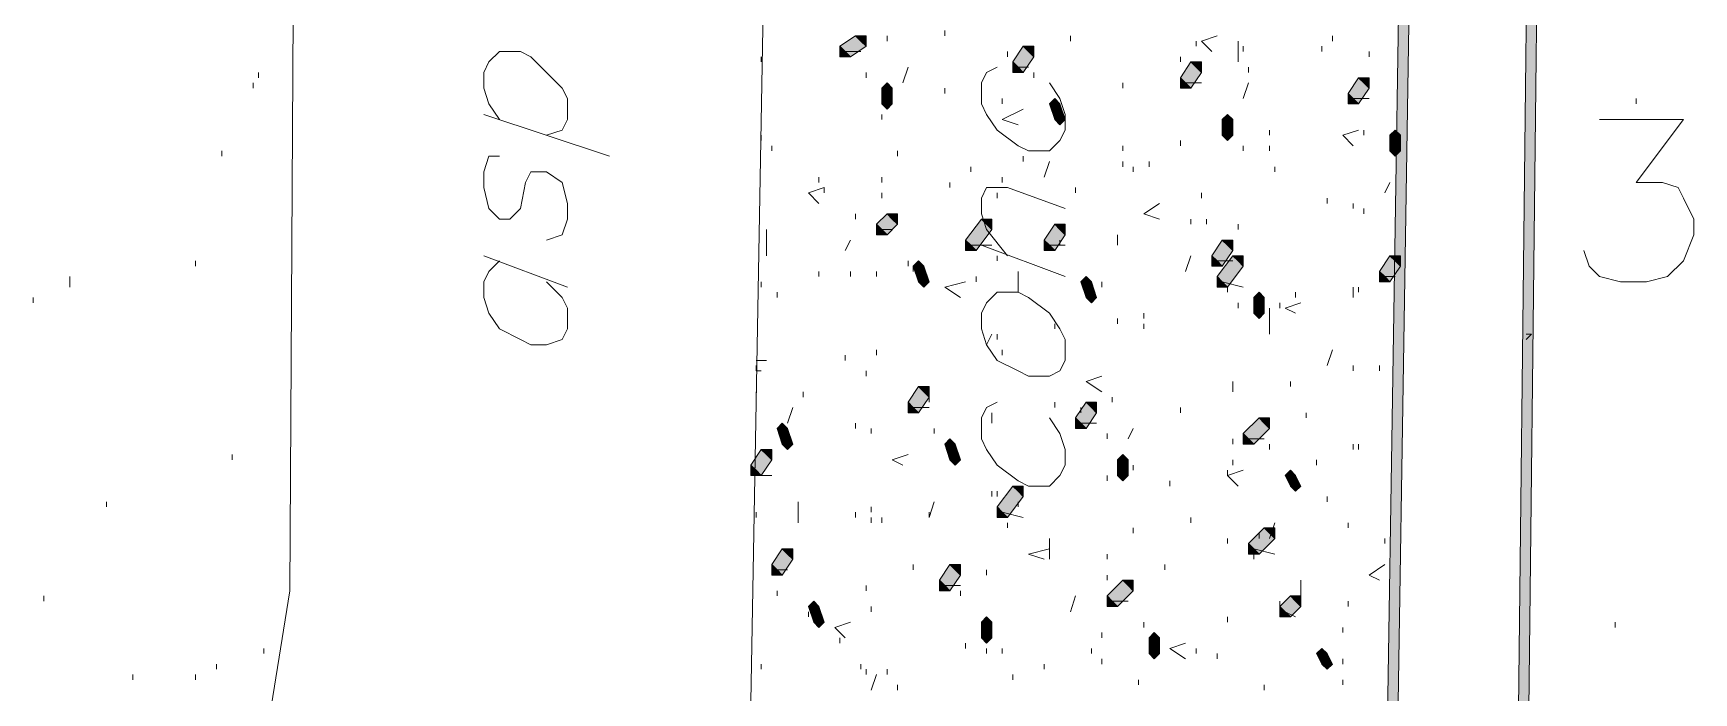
# Model space of a CAD drawing. Header units: inches. Extents: x 10 to 486, y 7 to 426.
# Drawn here: x 370.48 to 391.61, y 380.12 to 388.52 of the extents above; entities that cross this region are included whole.
import ezdxf

# ---------------------------------------------------------------- set-up
doc = ezdxf.new("R2010")
doc.units = ezdxf.units.IN
doc.header["$LTSCALE"] = 3
doc.header["$MEASUREMENT"] = 0
doc.layers.add('PDF_Geometry', color=7, linetype='Continuous', true_color=0x999999)
doc.layers.add('PDF_Solid Fills', color=7, linetype='Continuous')

msp = doc.modelspace()

# ---------------------------------------------------------------- hatches: boundary and pattern name
at = {"layer": 'PDF_Solid Fills', "true_color": 0x767676, "transparency": 33554559}
msp.add_hatch(color=8, dxfattribs=at).paths.add_polyline_path([(387.543, 364.883), (387.61, 364.883), (388.41, 415.883), (388.277, 415.883), (387.477, 364.883)])
at = {"layer": 'PDF_Solid Fills', "true_color": 0x999999, "transparency": 33554559}
for points in [[(380.81, 388.283), (380.877, 388.217), (381.077, 388.35), (381.01, 388.417), (380.943, 388.483), (380.743, 388.35)], [(383.01, 388.083), (383.077, 388.017), (383.21, 388.217), (383.143, 388.283), (383.077, 388.35), (382.943, 388.15)], [(385.143, 387.883), (385.21, 387.817), (385.343, 388.017), (385.277, 388.083), (385.21, 388.15), (385.077, 387.95)], [(381.343, 387.617), (381.41, 387.617), (381.41, 387.817), (381.277, 387.817), (381.277, 387.617)], [(387.277, 387.683), (387.343, 387.617), (387.477, 387.817), (387.41, 387.883), (387.343, 387.95), (387.21, 387.75)], [(383.543, 387.417), (383.61, 387.417), (383.543, 387.617), (383.41, 387.617), (383.477, 387.417)], [(385.677, 387.217), (385.743, 387.217), (385.743, 387.417), (385.61, 387.417), (385.61, 387.217)], [(387.81, 387.017), (387.877, 387.017), (387.877, 387.217), (387.743, 387.217), (387.743, 387.017)], [(381.277, 386.017), (381.343, 385.95), (381.477, 386.083), (381.41, 386.15), (381.343, 386.217), (381.21, 386.083)], [(382.41, 385.817), (382.477, 385.75), (382.677, 386.017), (382.61, 386.083), (382.543, 386.15), (382.343, 385.883)], [(383.41, 385.817), (383.477, 385.75), (383.61, 385.95), (383.543, 386.017), (383.477, 386.083), (383.343, 385.883)], [(385.543, 385.617), (385.61, 385.55), (385.743, 385.75), (385.677, 385.817), (385.61, 385.883), (385.477, 385.683)], [(385.61, 385.35), (385.677, 385.283), (385.877, 385.55), (385.81, 385.617), (385.743, 385.683), (385.543, 385.417)], [(387.677, 385.417), (387.743, 385.35), (387.877, 385.55), (387.81, 385.617), (387.743, 385.683), (387.61, 385.483)], [(381.81, 385.35), (381.877, 385.35), (381.81, 385.55), (381.677, 385.55), (381.743, 385.35)], [(383.943, 385.15), (384.01, 385.15), (383.943, 385.35), (383.81, 385.35), (383.877, 385.15)], [(386.077, 384.95), (386.143, 384.95), (386.143, 385.15), (386.01, 385.15), (386.01, 384.95)], [(381.677, 383.75), (381.743, 383.683), (381.877, 383.883), (381.81, 383.95), (381.743, 384.017), (381.61, 383.817)], [(383.81, 383.55), (383.877, 383.483), (384.01, 383.683), (383.943, 383.75), (383.877, 383.817), (383.743, 383.617)], [(385.943, 383.35), (386.01, 383.283), (386.21, 383.483), (386.143, 383.55), (386.077, 383.617), (385.877, 383.417)], [(380.077, 383.283), (380.143, 383.283), (380.077, 383.483), (379.943, 383.483), (380.01, 383.283)], [(379.677, 382.95), (379.743, 382.883), (379.877, 383.083), (379.81, 383.15), (379.743, 383.217), (379.61, 383.017)], [(382.21, 383.083), (382.277, 383.083), (382.21, 383.283), (382.077, 383.283), (382.143, 383.083)], [(384.343, 382.883), (384.41, 382.883), (384.41, 383.083), (384.277, 383.083), (384.277, 382.883)], [(382.81, 382.417), (382.877, 382.35), (383.077, 382.617), (383.01, 382.683), (382.943, 382.75), (382.743, 382.483)], [(386.543, 382.75), (386.61, 382.75), (386.543, 382.883), (386.41, 382.883), (386.477, 382.75)], [(386.01, 381.95), (386.077, 381.883), (386.277, 382.083), (386.21, 382.15), (386.143, 382.217), (385.943, 382.017)], [(379.943, 381.683), (380.01, 381.617), (380.143, 381.817), (380.077, 381.883), (380.01, 381.95), (379.877, 381.75)], [(382.077, 381.483), (382.143, 381.417), (382.277, 381.617), (382.21, 381.683), (382.143, 381.75), (382.01, 381.55)], [(384.21, 381.283), (384.277, 381.217), (384.477, 381.417), (384.41, 381.483), (384.343, 381.55), (384.143, 381.35)], [(386.41, 381.15), (386.477, 381.083), (386.61, 381.217), (386.543, 381.283), (386.477, 381.35), (386.343, 381.217)], [(380.477, 381.017), (380.543, 381.017), (380.477, 381.217), (380.343, 381.217), (380.41, 381.017)], [(382.61, 380.817), (382.677, 380.817), (382.677, 381.017), (382.543, 381.017), (382.543, 380.817)], [(384.743, 380.617), (384.81, 380.617), (384.81, 380.817), (384.677, 380.817), (384.677, 380.617)], [(386.943, 380.483), (387.01, 380.483), (386.943, 380.617), (386.81, 380.617), (386.877, 380.483)]]:
    msp.add_hatch(color=253, dxfattribs=at).paths.add_polyline_path(points)

# ---------------------------------------------------------------- linework, layer by layer
at = {"layer": 'PDF_Geometry', "color": 8, "lineweight": 5, "true_color": 0x767676}
for points in [[(387.543, 364.883), (387.61, 364.883), (388.41, 415.883), (388.277, 415.883), (387.477, 364.883)], [(389.21, 364.817), (389.343, 364.817), (389.677, 394.617), (389.543, 394.617)]]:
    msp.add_lwpolyline(points, close=True, dxfattribs=at)
at = {"layer": 'PDF_Geometry', "lineweight": 13}
for points in [[(379.277, 406.883), (379.81, 404.883), (379.877, 395.017), (379.477, 372.617), (378.877, 372.55), (372.543, 373.95), (373.743, 381.417), (373.81, 393.15), (371.543, 397.083), (376.143, 402.95), (379.81, 404.883)], [(381.343, 388.483), (381.343, 388.417)], [(382.077, 388.55), (382.077, 388.483)], [(383.677, 388.483), (383.677, 388.417)], [(385.477, 388.283), (385.343, 388.417), (385.543, 388.483)], [(387.01, 388.483), (387.01, 388.417)], [(380.81, 388.283), (381.01, 388.283)], [(382.877, 388.283), (382.877, 388.217)], [(385.277, 388.417), (385.277, 388.35)], [(385.81, 388.15), (385.81, 388.417)], [(385.877, 388.35), (385.877, 388.283)], [(386.877, 388.35), (386.877, 388.283)], [(387.477, 388.283), (387.477, 388.217)], [(373.343, 388.017), (373.343, 387.95)], [(379.743, 388.217), (379.743, 388.15)], [(381.077, 388.017), (381.077, 387.95)], [(381.543, 387.883), (381.61, 388.083)], [(383.01, 388.083), (383.143, 388.083)], [(383.21, 388.017), (383.21, 387.95)], [(385.077, 388.217), (385.077, 388.15)], [(385.943, 388.083), (385.943, 388.017)], [(373.277, 387.883), (373.277, 387.817)], [(382.077, 387.817), (382.077, 387.75)], [(384.343, 387.883), (384.343, 387.817)], [(385.143, 387.883), (385.343, 387.883)], [(385.877, 387.683), (385.943, 387.883)], [(381.343, 387.75), (381.343, 387.683)], [(382.81, 387.683), (382.81, 387.617)], [(387.277, 387.683), (387.477, 387.683)], [(390.877, 387.683), (390.877, 387.617)], [(381.277, 387.483), (381.277, 387.417)], [(383.01, 387.35), (382.81, 387.417), (383.077, 387.55)], [(379.743, 387.217), (379.743, 387.15)], [(386.21, 387.283), (386.21, 387.217)], [(387.277, 387.083), (387.143, 387.217), (387.343, 387.283)], [(387.41, 387.283), (387.41, 387.217)], [(372.877, 387.017), (372.877, 386.95)], [(379.877, 387.083), (379.877, 387.017)], [(381.477, 387.017), (381.477, 386.95)], [(384.343, 387.083), (384.343, 387.017)], [(385.077, 387.15), (385.077, 387.083)], [(385.877, 387.083), (385.877, 387.017)], [(386.21, 387.083), (386.21, 387.017)], [(382.41, 386.817), (382.41, 386.75)], [(383.077, 386.95), (383.077, 386.883)], [(383.343, 386.683), (383.41, 386.883)], [(384.343, 386.883), (384.343, 386.817)], [(384.477, 386.817), (384.477, 386.75)], [(384.677, 386.883), (384.677, 386.817)], [(386.277, 386.817), (386.277, 386.75)], [(380.477, 386.35), (380.343, 386.483), (380.543, 386.55), (380.543, 386.483)], [(380.477, 386.683), (380.477, 386.617)], [(381.277, 386.683), (381.277, 386.617)], [(382.143, 386.617), (382.143, 386.55)], [(382.81, 386.683), (382.81, 386.617)], [(383.743, 386.55), (383.743, 386.483)], [(387.677, 386.483), (387.743, 386.617)], [(381.277, 386.483), (381.277, 386.417)], [(382.743, 386.483), (382.743, 386.417)], [(384.81, 386.15), (384.61, 386.217), (384.81, 386.35)], [(385.343, 386.483), (385.343, 386.417)], [(387.277, 386.35), (387.277, 386.283)], [(380.943, 386.217), (380.943, 386.15)], [(385.21, 386.15), (385.21, 386.083)], [(385.41, 386.15), (385.41, 386.083)], [(387.41, 386.283), (387.41, 386.217)], [(379.81, 385.683), (379.81, 386.017)], [(381.277, 386.017), (381.41, 386.017)], [(384.277, 385.95), (384.277, 385.883), (384.277, 385.817)], [(385.81, 386.083), (385.81, 386.017)], [(380.81, 385.75), (380.877, 385.883)], [(382.41, 385.817), (382.677, 385.817)], [(382.743, 385.683), (382.743, 385.617)], [(383.41, 385.75), (383.41, 385.817), (383.61, 385.817)], [(383.543, 385.883), (383.543, 385.817)], [(385.143, 385.483), (385.21, 385.683)], [(372.543, 385.617), (372.543, 385.55)], [(380.477, 385.483), (380.477, 385.417)], [(380.877, 385.483), (380.877, 385.417)], [(381.21, 385.483), (381.21, 385.417)], [(381.61, 385.617), (381.61, 385.55)], [(381.677, 385.55), (381.677, 385.483)], [(383.01, 385.217), (383.01, 385.483)], [(385.543, 385.617), (385.743, 385.617)], [(370.943, 385.417), (370.943, 385.35), (370.943, 385.283)], [(379.743, 385.35), (379.743, 385.283)], [(382.277, 385.15), (382.077, 385.283), (382.343, 385.35)], [(382.477, 385.417), (382.477, 385.35)], [(384.077, 385.35), (384.077, 385.283)], [(385.61, 385.35), (385.877, 385.283)], [(385.677, 385.283), (385.677, 385.217)], [(387.277, 385.283), (387.277, 385.217), (387.277, 385.15)], [(387.343, 385.283), (387.343, 385.217)], [(387.677, 385.417), (387.81, 385.417)], [(370.477, 385.15), (370.477, 385.083)], [(379.943, 385.217), (379.943, 385.15)], [(385.81, 385.083), (385.81, 385.017)], [(386.343, 385.083), (386.343, 385.017)], [(386.543, 384.95), (386.41, 385.017), (386.61, 385.083)], [(386.543, 385.217), (386.543, 385.15)], [(384.277, 384.883), (384.277, 384.817)], [(384.61, 384.95), (384.61, 384.883)], [(386.21, 384.683), (386.21, 385.017)], [(382.61, 384.55), (382.677, 384.683)], [(383.477, 384.817), (383.477, 384.75)], [(384.61, 384.817), (384.61, 384.75)], [(389.477, 384.683), (389.543, 384.683), (389.477, 384.617)], [(380.81, 384.417), (380.81, 384.35)], [(381.21, 384.483), (381.21, 384.417)], [(382.81, 384.483), (382.81, 384.417)], [(386.943, 384.283), (387.01, 384.483)], [(379.677, 384.35), (379.81, 384.35)], [(379.677, 384.283), (379.677, 384.217), (379.743, 384.217)], [(381.077, 384.217), (381.077, 384.15)], [(387.277, 384.283), (387.277, 384.217)], [(387.61, 384.283), (387.61, 384.217)], [(384.077, 383.95), (383.877, 384.083), (384.077, 384.15)], [(385.743, 384.083), (385.743, 384.017), (385.743, 383.95)], [(386.477, 384.083), (386.477, 384.017)], [(379.677, 383.95), (379.677, 383.883)], [(380.277, 383.95), (380.277, 383.883)], [(381.877, 383.883), (381.877, 383.817)], [(383.477, 383.817), (383.477, 383.75)], [(384.21, 383.883), (384.21, 383.817)], [(380.077, 383.55), (380.143, 383.75)], [(381.677, 383.75), (381.877, 383.75)], [(382.677, 383.683), (382.677, 383.617), (382.677, 383.55)], [(383.81, 383.75), (383.81, 383.683)], [(385.077, 383.75), (385.077, 383.683)], [(386.677, 383.683), (386.677, 383.617)], [(380.943, 383.55), (380.943, 383.483)], [(381.143, 383.483), (381.143, 383.417)], [(381.943, 383.483), (381.943, 383.417)], [(382.543, 383.483), (382.543, 383.417)], [(383.81, 383.55), (384.01, 383.55)], [(384.143, 383.417), (384.143, 383.35)], [(384.41, 383.35), (384.477, 383.483)], [(373.01, 383.15), (373.01, 383.083)], [(380.077, 383.283), (380.077, 383.217)], [(381.543, 383.017), (381.41, 383.083), (381.61, 383.15)], [(385.743, 383.35), (385.743, 383.283)], [(385.943, 383.35), (386.143, 383.35)], [(386.21, 383.283), (386.21, 383.217)], [(387.277, 383.283), (387.277, 383.217)], [(387.343, 383.283), (387.343, 383.217)], [(384.477, 383.017), (384.477, 382.95)], [(385.81, 382.75), (385.677, 382.883), (385.877, 382.95)], [(385.677, 382.95), (385.677, 382.883)], [(385.743, 383.083), (385.743, 383.017)], [(386.81, 383.083), (386.81, 383.017)], [(379.677, 382.883), (379.877, 382.883)], [(384.143, 382.883), (384.143, 382.817)], [(384.943, 382.817), (384.943, 382.75)], [(371.41, 382.55), (371.41, 382.483)], [(380.21, 382.283), (380.21, 382.55)], [(381.877, 382.417), (381.877, 382.35), (381.943, 382.55)], [(382.677, 382.683), (382.677, 382.617)], [(382.743, 382.683), (382.743, 382.617)], [(383.01, 382.55), (383.01, 382.483)], [(386.943, 382.617), (386.943, 382.55)], [(379.677, 382.417), (379.677, 382.35)], [(380.943, 382.417), (380.943, 382.35)], [(381.143, 382.483), (381.143, 382.417)], [(381.143, 382.35), (381.143, 382.283)], [(381.277, 382.35), (381.277, 382.283)], [(382.81, 382.417), (383.077, 382.35)], [(385.21, 382.35), (385.21, 382.283)], [(382.877, 382.283), (382.877, 382.217)], [(384.477, 382.217), (384.477, 382.15)], [(386.077, 382.15), (386.077, 382.083)], [(386.21, 382.083), (386.277, 382.283)], [(387.21, 382.283), (387.21, 382.217)], [(383.343, 381.817), (383.143, 381.883), (383.41, 381.95), (383.41, 382.017)], [(383.41, 381.817), (383.41, 382.083)], [(384.143, 381.883), (384.143, 381.817)], [(385.677, 382.083), (385.677, 382.017)], [(386.01, 381.95), (386.277, 381.883)], [(386.01, 381.883), (386.01, 381.817)], [(387.677, 382.083), (387.677, 382.017)], [(379.943, 381.683), (380.077, 381.683)], [(381.677, 381.75), (381.677, 381.683)], [(382.61, 381.683), (382.61, 381.617)], [(384.877, 381.75), (384.877, 381.683)], [(387.61, 381.55), (387.477, 381.617), (387.677, 381.75)], [(381.077, 381.483), (381.077, 381.417)], [(382.077, 381.483), (382.277, 381.483)], [(384.143, 381.617), (384.143, 381.55)], [(386.61, 381.283), (386.61, 381.55)], [(370.61, 381.35), (370.61, 381.283)], [(379.943, 381.417), (379.943, 381.35)], [(382.277, 381.417), (382.277, 381.35)], [(383.677, 381.15), (383.743, 381.35)], [(384.21, 381.283), (384.41, 381.283)], [(386.343, 381.283), (386.343, 381.217)], [(387.21, 381.283), (387.21, 381.217)], [(380.343, 381.15), (380.343, 381.083)], [(381.143, 381.217), (381.143, 381.15)], [(385.677, 381.083), (385.677, 381.017)], [(386.41, 381.15), (386.543, 381.083)], [(380.81, 380.817), (380.677, 380.95), (380.877, 381.017)], [(384.077, 380.883), (384.077, 380.817)], [(384.61, 381.017), (384.61, 380.95)], [(387.143, 380.95), (387.143, 380.883)], [(390.61, 381.017), (390.61, 380.95)], [(373.41, 380.683), (373.41, 380.617)], [(380.743, 380.817), (380.743, 380.75)], [(382.343, 380.75), (382.343, 380.683)], [(382.61, 380.683), (382.61, 380.617)], [(382.81, 380.683), (382.81, 380.617)], [(383.943, 380.683), (383.943, 380.617)], [(385.143, 380.55), (384.943, 380.683), (385.143, 380.75)], [(385.277, 380.683), (385.277, 380.617)], [(385.543, 380.617), (385.543, 380.55)], [(372.81, 380.483), (372.81, 380.417)], [(379.743, 380.483), (379.743, 380.417)], [(381.01, 380.483), (381.01, 380.417)], [(381.077, 380.417), (381.077, 380.35)], [(381.343, 380.417), (381.343, 380.35)], [(383.343, 380.483), (383.343, 380.417)], [(384.077, 380.55), (384.077, 380.483)], [(387.143, 380.55), (387.143, 380.483)], [(371.743, 380.35), (371.743, 380.283)], [(372.543, 380.35), (372.543, 380.283)], [(381.143, 380.15), (381.21, 380.35)], [(381.477, 380.217), (381.477, 380.15)], [(382.943, 380.35), (382.943, 380.283)], [(384.543, 380.283), (384.543, 380.217)], [(386.143, 380.217), (386.143, 380.15)], [(387.143, 380.283), (387.143, 380.217)]]:
    msp.add_lwpolyline(points, dxfattribs=at)
at = {"layer": 'PDF_Geometry', "lineweight": 5}
for points in [[(380.81, 388.283), (380.877, 388.217), (381.077, 388.35), (381.01, 388.417), (380.943, 388.483), (380.743, 388.35)], [(383.01, 388.083), (383.077, 388.017), (383.21, 388.217), (383.143, 388.283), (383.077, 388.35), (382.943, 388.15)], [(385.143, 387.883), (385.21, 387.817), (385.343, 388.017), (385.277, 388.083), (385.21, 388.15), (385.077, 387.95)], [(381.343, 387.617), (381.41, 387.617), (381.41, 387.817), (381.277, 387.817), (381.277, 387.617)], [(387.277, 387.683), (387.343, 387.617), (387.477, 387.817), (387.41, 387.883), (387.343, 387.95), (387.21, 387.75)], [(383.543, 387.417), (383.61, 387.417), (383.543, 387.617), (383.41, 387.617), (383.477, 387.417)], [(385.677, 387.217), (385.743, 387.217), (385.743, 387.417), (385.61, 387.417), (385.61, 387.217)], [(387.81, 387.017), (387.877, 387.017), (387.877, 387.217), (387.743, 387.217), (387.743, 387.017)], [(381.277, 386.017), (381.343, 385.95), (381.477, 386.083), (381.41, 386.15), (381.343, 386.217), (381.21, 386.083)], [(382.41, 385.817), (382.477, 385.75), (382.677, 386.017), (382.61, 386.083), (382.543, 386.15), (382.343, 385.883)], [(383.41, 385.817), (383.477, 385.75), (383.61, 385.95), (383.543, 386.017), (383.477, 386.083), (383.343, 385.883)], [(385.543, 385.617), (385.61, 385.55), (385.743, 385.75), (385.677, 385.817), (385.61, 385.883), (385.477, 385.683)], [(385.61, 385.35), (385.677, 385.283), (385.877, 385.55), (385.81, 385.617), (385.743, 385.683), (385.543, 385.417)], [(387.677, 385.417), (387.743, 385.35), (387.877, 385.55), (387.81, 385.617), (387.743, 385.683), (387.61, 385.483)], [(381.81, 385.35), (381.877, 385.35), (381.81, 385.55), (381.677, 385.55), (381.743, 385.35)], [(383.943, 385.15), (384.01, 385.15), (383.943, 385.35), (383.81, 385.35), (383.877, 385.15)], [(386.077, 384.95), (386.143, 384.95), (386.143, 385.15), (386.01, 385.15), (386.01, 384.95)], [(381.677, 383.75), (381.743, 383.683), (381.877, 383.883), (381.81, 383.95), (381.743, 384.017), (381.61, 383.817)], [(383.81, 383.55), (383.877, 383.483), (384.01, 383.683), (383.943, 383.75), (383.877, 383.817), (383.743, 383.617)], [(385.943, 383.35), (386.01, 383.283), (386.21, 383.483), (386.143, 383.55), (386.077, 383.617), (385.877, 383.417)], [(380.077, 383.283), (380.143, 383.283), (380.077, 383.483), (379.943, 383.483), (380.01, 383.283)], [(379.677, 382.95), (379.743, 382.883), (379.877, 383.083), (379.81, 383.15), (379.743, 383.217), (379.61, 383.017)], [(382.21, 383.083), (382.277, 383.083), (382.21, 383.283), (382.077, 383.283), (382.143, 383.083)], [(384.343, 382.883), (384.41, 382.883), (384.41, 383.083), (384.277, 383.083), (384.277, 382.883)], [(382.81, 382.417), (382.877, 382.35), (383.077, 382.617), (383.01, 382.683), (382.943, 382.75), (382.743, 382.483)], [(386.543, 382.75), (386.61, 382.75), (386.543, 382.883), (386.41, 382.883), (386.477, 382.75)], [(386.01, 381.95), (386.077, 381.883), (386.277, 382.083), (386.21, 382.15), (386.143, 382.217), (385.943, 382.017)], [(379.943, 381.683), (380.01, 381.617), (380.143, 381.817), (380.077, 381.883), (380.01, 381.95), (379.877, 381.75)], [(382.077, 381.483), (382.143, 381.417), (382.277, 381.617), (382.21, 381.683), (382.143, 381.75), (382.01, 381.55)], [(384.21, 381.283), (384.277, 381.217), (384.477, 381.417), (384.41, 381.483), (384.343, 381.55), (384.143, 381.35)], [(386.41, 381.15), (386.477, 381.083), (386.61, 381.217), (386.543, 381.283), (386.477, 381.35), (386.343, 381.217)], [(380.477, 381.017), (380.543, 381.017), (380.477, 381.217), (380.343, 381.217), (380.41, 381.017)], [(382.61, 380.817), (382.677, 380.817), (382.677, 381.017), (382.543, 381.017), (382.543, 380.817)], [(384.743, 380.617), (384.81, 380.617), (384.81, 380.817), (384.677, 380.817), (384.677, 380.617)], [(386.943, 380.483), (387.01, 380.483), (386.943, 380.617), (386.81, 380.617), (386.877, 380.483)]]:
    msp.add_lwpolyline(points, close=True, dxfattribs=at)
for points in [[(380.943, 388.483), (381.077, 388.483), (381.077, 388.35)], [(380.877, 388.217), (380.743, 388.217), (380.743, 388.35)], [(383.077, 388.35), (383.21, 388.35), (383.21, 388.217)], [(383.077, 388.017), (382.943, 388.017), (382.943, 388.15)], [(385.21, 388.15), (385.343, 388.15), (385.343, 388.017)], [(381.277, 387.817), (381.343, 387.883), (381.41, 387.817)], [(385.21, 387.817), (385.077, 387.817), (385.077, 387.95)], [(387.343, 387.95), (387.477, 387.95), (387.477, 387.817)], [(381.41, 387.617), (381.343, 387.55), (381.277, 387.617)], [(383.41, 387.617), (383.477, 387.683), (383.543, 387.617)], [(387.343, 387.617), (387.21, 387.617), (387.21, 387.75)], [(383.61, 387.417), (383.543, 387.35), (383.477, 387.417)], [(385.61, 387.417), (385.677, 387.483), (385.743, 387.417)], [(385.743, 387.217), (385.677, 387.15), (385.61, 387.217)], [(387.743, 387.217), (387.81, 387.283), (387.877, 387.217)], [(387.877, 387.017), (387.81, 386.95), (387.743, 387.017)], [(381.343, 386.217), (381.477, 386.217), (381.477, 386.083)], [(382.543, 386.15), (382.677, 386.15), (382.677, 386.017)], [(381.343, 385.95), (381.21, 385.95), (381.21, 386.083)], [(383.477, 386.083), (383.61, 386.083), (383.61, 385.95)], [(382.477, 385.75), (382.343, 385.75), (382.343, 385.883)], [(383.477, 385.75), (383.343, 385.75), (383.343, 385.883)], [(385.61, 385.55), (385.477, 385.55), (385.477, 385.683)], [(385.61, 385.883), (385.743, 385.883), (385.743, 385.75)], [(385.743, 385.683), (385.877, 385.683), (385.877, 385.55)], [(387.743, 385.683), (387.877, 385.683), (387.877, 385.55)], [(381.677, 385.55), (381.743, 385.617), (381.81, 385.55)], [(387.743, 385.35), (387.61, 385.35), (387.61, 385.483)], [(381.877, 385.35), (381.81, 385.283), (381.743, 385.35)], [(383.81, 385.35), (383.877, 385.417), (383.943, 385.35)], [(385.677, 385.283), (385.543, 385.283), (385.543, 385.417)], [(384.01, 385.15), (383.943, 385.083), (383.877, 385.15)], [(386.01, 385.15), (386.077, 385.217), (386.143, 385.15)], [(386.143, 384.95), (386.077, 384.883), (386.01, 384.95)], [(381.743, 384.017), (381.877, 384.017), (381.877, 383.883)], [(381.743, 383.683), (381.61, 383.683), (381.61, 383.817)], [(383.877, 383.817), (384.01, 383.817), (384.01, 383.683)], [(383.877, 383.483), (383.743, 383.483), (383.743, 383.617)], [(386.077, 383.617), (386.21, 383.617), (386.21, 383.483)], [(379.943, 383.483), (380.01, 383.55), (380.077, 383.483)], [(386.01, 383.283), (385.877, 383.283), (385.877, 383.417)], [(379.743, 383.217), (379.877, 383.217), (379.877, 383.083)], [(380.143, 383.283), (380.077, 383.217), (380.01, 383.283)], [(382.077, 383.283), (382.143, 383.35), (382.21, 383.283)], [(384.277, 383.083), (384.343, 383.15), (384.41, 383.083)], [(379.743, 382.883), (379.61, 382.883), (379.61, 383.017)], [(382.277, 383.083), (382.21, 383.017), (382.143, 383.083)], [(386.41, 382.883), (386.477, 382.95), (386.543, 382.883)], [(382.943, 382.75), (383.077, 382.75), (383.077, 382.617)], [(384.41, 382.883), (384.343, 382.817), (384.277, 382.883)], [(386.61, 382.75), (386.543, 382.683), (386.477, 382.75)], [(382.877, 382.35), (382.743, 382.35), (382.743, 382.483)], [(386.143, 382.217), (386.277, 382.217), (386.277, 382.083)], [(380.01, 381.95), (380.143, 381.95), (380.143, 381.817)], [(386.077, 381.883), (385.943, 381.883), (385.943, 382.017)], [(380.01, 381.617), (379.877, 381.617), (379.877, 381.75)], [(382.143, 381.75), (382.277, 381.75), (382.277, 381.617)], [(382.143, 381.417), (382.01, 381.417), (382.01, 381.55)], [(384.343, 381.55), (384.477, 381.55), (384.477, 381.417)], [(380.343, 381.217), (380.41, 381.283), (380.477, 381.217)], [(384.277, 381.217), (384.143, 381.217), (384.143, 381.35)], [(386.477, 381.35), (386.61, 381.35), (386.61, 381.217)], [(382.543, 381.017), (382.61, 381.083), (382.677, 381.017)], [(386.477, 381.083), (386.343, 381.083), (386.343, 381.217)], [(380.543, 381.017), (380.477, 380.95), (380.41, 381.017)], [(384.677, 380.817), (384.743, 380.883), (384.81, 380.817)], [(382.677, 380.817), (382.61, 380.75), (382.543, 380.817)], [(384.81, 380.617), (384.743, 380.55), (384.677, 380.617)], [(386.81, 380.617), (386.877, 380.683), (386.943, 380.617)], [(387.01, 380.483), (386.943, 380.417), (386.877, 380.483)]]:
    msp.add_lwpolyline(points, dxfattribs=at)
at = {"layer": 'PDF_Geometry', "color": 8, "lineweight": 13, "true_color": 0x767676}
for points in [[(376.41, 387.417), (376.277, 387.617), (376.21, 387.817), (376.21, 388.017), (376.277, 388.15), (376.41, 388.283), (376.677, 388.283), (376.81, 388.217), (377.01, 388.017), (377.21, 387.817), (377.277, 387.683), (377.277, 387.417), (377.21, 387.283), (377.01, 387.217)], [(382.743, 388.083), (382.61, 388.017), (382.543, 387.883), (382.543, 387.617), (382.61, 387.483), (382.743, 387.283), (383.01, 387.083), (383.143, 387.017), (383.41, 387.017), (383.543, 387.15), (383.61, 387.283), (383.61, 387.483), (383.543, 387.683), (383.41, 387.883)], [(376.21, 387.483), (377.81, 386.95)], [(376.41, 386.95), (376.277, 386.95), (376.21, 386.75), (376.21, 386.55), (376.277, 386.283), (376.41, 386.15), (376.543, 386.15), (376.677, 386.283), (376.743, 386.617), (376.81, 386.75), (377.01, 386.75), (377.21, 386.617), (377.277, 386.35), (377.277, 386.15), (377.21, 385.95), (377.01, 385.883)], [(382.877, 385.683), (382.61, 386.017), (382.543, 386.217), (382.543, 386.417), (382.61, 386.55), (382.877, 386.55), (383.61, 386.283)], [(376.21, 385.683), (377.277, 385.283)], [(383.61, 385.417), (382.543, 385.817)], [(376.41, 385.617), (376.277, 385.483), (376.21, 385.35), (376.21, 385.15), (376.277, 384.95), (376.41, 384.75), (376.677, 384.617), (376.81, 384.55), (377.01, 384.55), (377.21, 384.617), (377.277, 384.75), (377.277, 385.017), (377.21, 385.15), (377.01, 385.35)], [(382.743, 383.817), (382.61, 383.75), (382.543, 383.617), (382.543, 383.35), (382.61, 383.217), (382.743, 383.017), (383.01, 382.817), (383.143, 382.75), (383.41, 382.75), (383.543, 382.883), (383.61, 383.017), (383.61, 383.217), (383.543, 383.417), (383.41, 383.617)]]:
    msp.add_lwpolyline(points, dxfattribs=at)
at = {"layer": 'PDF_Geometry', "color": 7, "lineweight": 13}
msp.add_lwpolyline([(390.41, 387.417), (391.477, 387.417), (390.877, 386.617), (391.21, 386.617), (391.41, 386.55), (391.477, 386.417), (391.61, 386.15), (391.61, 385.95), (391.477, 385.617), (391.277, 385.417), (391.01, 385.35), (390.677, 385.35), (390.41, 385.417), (390.277, 385.55), (390.21, 385.75)], dxfattribs=at)
at = {"layer": 'PDF_Geometry', "lineweight": 13}
for points in [[(386.943, 386.35), (386.943, 386.417)], [(382.743, 384.617), (382.743, 384.683)]]:
    msp.add_lwpolyline(points, close=True, dxfattribs=at)
at = {"layer": 'PDF_Geometry', "color": 8, "lineweight": 13, "true_color": 0x767676}
msp.add_lwpolyline([(382.543, 384.75), (382.61, 384.55), (382.743, 384.35), (383.01, 384.217), (383.143, 384.15), (383.41, 384.15), (383.543, 384.217), (383.61, 384.35), (383.61, 384.617), (383.543, 384.75), (383.41, 384.95), (383.143, 385.15), (383.01, 385.217), (382.743, 385.217), (382.61, 385.083), (382.543, 384.95)], close=True, dxfattribs=at)
at = {"layer": 'PDF_Solid Fills', "color": 8, "lineweight": 5, "true_color": 0x767676, "transparency": 33554559}
msp.add_solid([(389.21, 364.817), (389.343, 364.817), (389.543, 394.617), (389.677, 394.617)], dxfattribs=at)
at = {"layer": 'PDF_Solid Fills', "color": 253, "lineweight": 5, "true_color": 0x999999, "transparency": 33554559}
for points in [[(380.943, 388.483), (381.077, 388.483), (381.01, 388.417), (381.077, 388.35)], [(380.877, 388.217), (380.743, 388.217), (380.81, 388.283), (380.743, 388.35)], [(383.077, 388.35), (383.21, 388.35), (383.143, 388.283), (383.21, 388.217)], [(383.077, 388.017), (382.943, 388.017), (383.01, 388.083), (382.943, 388.15)], [(385.21, 388.15), (385.343, 388.15), (385.277, 388.083), (385.343, 388.017)], [(381.277, 387.817), (381.343, 387.883), (381.343, 387.817), (381.41, 387.817)], [(385.21, 387.817), (385.077, 387.817), (385.143, 387.883), (385.077, 387.95)], [(387.343, 387.95), (387.477, 387.95), (387.41, 387.883), (387.477, 387.817)], [(381.41, 387.617), (381.343, 387.55), (381.343, 387.617), (381.277, 387.617)], [(383.41, 387.617), (383.477, 387.683), (383.477, 387.617), (383.543, 387.617)], [(387.343, 387.617), (387.21, 387.617), (387.277, 387.683), (387.21, 387.75)], [(383.61, 387.417), (383.543, 387.35), (383.543, 387.417), (383.477, 387.417)], [(385.61, 387.417), (385.677, 387.483), (385.677, 387.417), (385.743, 387.417)], [(385.743, 387.217), (385.677, 387.15), (385.677, 387.217), (385.61, 387.217)], [(387.743, 387.217), (387.81, 387.283), (387.81, 387.217), (387.877, 387.217)], [(387.877, 387.017), (387.81, 386.95), (387.81, 387.017), (387.743, 387.017)], [(381.343, 386.217), (381.477, 386.217), (381.41, 386.15), (381.477, 386.083)], [(382.543, 386.15), (382.677, 386.15), (382.61, 386.083), (382.677, 386.017)], [(381.343, 385.95), (381.21, 385.95), (381.277, 386.017), (381.21, 386.083)], [(383.477, 386.083), (383.61, 386.083), (383.543, 386.017), (383.61, 385.95)], [(382.477, 385.75), (382.343, 385.75), (382.41, 385.817), (382.343, 385.883)], [(383.477, 385.75), (383.343, 385.75), (383.41, 385.817), (383.343, 385.883)], [(385.61, 385.55), (385.477, 385.55), (385.543, 385.617), (385.477, 385.683)], [(385.61, 385.883), (385.743, 385.883), (385.677, 385.817), (385.743, 385.75)], [(385.743, 385.683), (385.877, 385.683), (385.81, 385.617), (385.877, 385.55)], [(387.743, 385.683), (387.877, 385.683), (387.81, 385.617), (387.877, 385.55)], [(381.677, 385.55), (381.743, 385.617), (381.743, 385.55), (381.81, 385.55)], [(387.743, 385.35), (387.61, 385.35), (387.677, 385.417), (387.61, 385.483)], [(381.877, 385.35), (381.81, 385.283), (381.81, 385.35), (381.743, 385.35)], [(383.81, 385.35), (383.877, 385.417), (383.877, 385.35), (383.943, 385.35)], [(385.677, 385.283), (385.543, 385.283), (385.61, 385.35), (385.543, 385.417)], [(384.01, 385.15), (383.943, 385.083), (383.943, 385.15), (383.877, 385.15)], [(386.01, 385.15), (386.077, 385.217), (386.077, 385.15), (386.143, 385.15)], [(386.143, 384.95), (386.077, 384.883), (386.077, 384.95), (386.01, 384.95)], [(381.743, 384.017), (381.877, 384.017), (381.81, 383.95), (381.877, 383.883)], [(381.743, 383.683), (381.61, 383.683), (381.677, 383.75), (381.61, 383.817)], [(383.877, 383.817), (384.01, 383.817), (383.943, 383.75), (384.01, 383.683)], [(383.877, 383.483), (383.743, 383.483), (383.81, 383.55), (383.743, 383.617)], [(386.077, 383.617), (386.21, 383.617), (386.143, 383.55), (386.21, 383.483)], [(379.943, 383.483), (380.01, 383.55), (380.01, 383.483), (380.077, 383.483)], [(386.01, 383.283), (385.877, 383.283), (385.943, 383.35), (385.877, 383.417)], [(379.743, 383.217), (379.877, 383.217), (379.81, 383.15), (379.877, 383.083)], [(380.143, 383.283), (380.077, 383.217), (380.077, 383.283), (380.01, 383.283)], [(382.077, 383.283), (382.143, 383.35), (382.143, 383.283), (382.21, 383.283)], [(384.277, 383.083), (384.343, 383.15), (384.343, 383.083), (384.41, 383.083)], [(379.743, 382.883), (379.61, 382.883), (379.677, 382.95), (379.61, 383.017)], [(382.277, 383.083), (382.21, 383.017), (382.21, 383.083), (382.143, 383.083)], [(386.41, 382.883), (386.477, 382.95), (386.477, 382.883), (386.543, 382.883)], [(382.943, 382.75), (383.077, 382.75), (383.01, 382.683), (383.077, 382.617)], [(384.41, 382.883), (384.343, 382.817), (384.343, 382.883), (384.277, 382.883)], [(386.61, 382.75), (386.543, 382.683), (386.543, 382.75), (386.477, 382.75)], [(382.877, 382.35), (382.743, 382.35), (382.81, 382.417), (382.743, 382.483)], [(386.143, 382.217), (386.277, 382.217), (386.21, 382.15), (386.277, 382.083)], [(380.01, 381.95), (380.143, 381.95), (380.077, 381.883), (380.143, 381.817)], [(386.077, 381.883), (385.943, 381.883), (386.01, 381.95), (385.943, 382.017)], [(380.01, 381.617), (379.877, 381.617), (379.943, 381.683), (379.877, 381.75)], [(382.143, 381.75), (382.277, 381.75), (382.21, 381.683), (382.277, 381.617)], [(382.143, 381.417), (382.01, 381.417), (382.077, 381.483), (382.01, 381.55)], [(384.343, 381.55), (384.477, 381.55), (384.41, 381.483), (384.477, 381.417)], [(380.343, 381.217), (380.41, 381.283), (380.41, 381.217), (380.477, 381.217)], [(384.277, 381.217), (384.143, 381.217), (384.21, 381.283), (384.143, 381.35)], [(386.477, 381.35), (386.61, 381.35), (386.543, 381.283), (386.61, 381.217)], [(382.543, 381.017), (382.61, 381.083), (382.61, 381.017), (382.677, 381.017)], [(386.477, 381.083), (386.343, 381.083), (386.41, 381.15), (386.343, 381.217)], [(384.677, 380.817), (384.743, 380.883), (384.743, 380.817), (384.81, 380.817)], [(382.677, 380.817), (382.61, 380.75), (382.61, 380.817), (382.543, 380.817)], [(384.81, 380.617), (384.743, 380.55), (384.743, 380.617), (384.677, 380.617)], [(386.81, 380.617), (386.877, 380.683), (386.877, 380.617), (386.943, 380.617)], [(387.01, 380.483), (386.943, 380.417), (386.943, 380.483), (386.877, 380.483)]]:
    msp.add_solid(points, dxfattribs=at)
at = {"layer": 'PDF_Solid Fills', "color": 253, "lineweight": 13, "true_color": 0x999999, "transparency": 33554559}
msp.add_solid([(380.543, 381.017), (380.477, 380.95), (380.477, 381.017), (380.41, 381.017)], dxfattribs=at)

doc.saveas('drawing.dxf')
